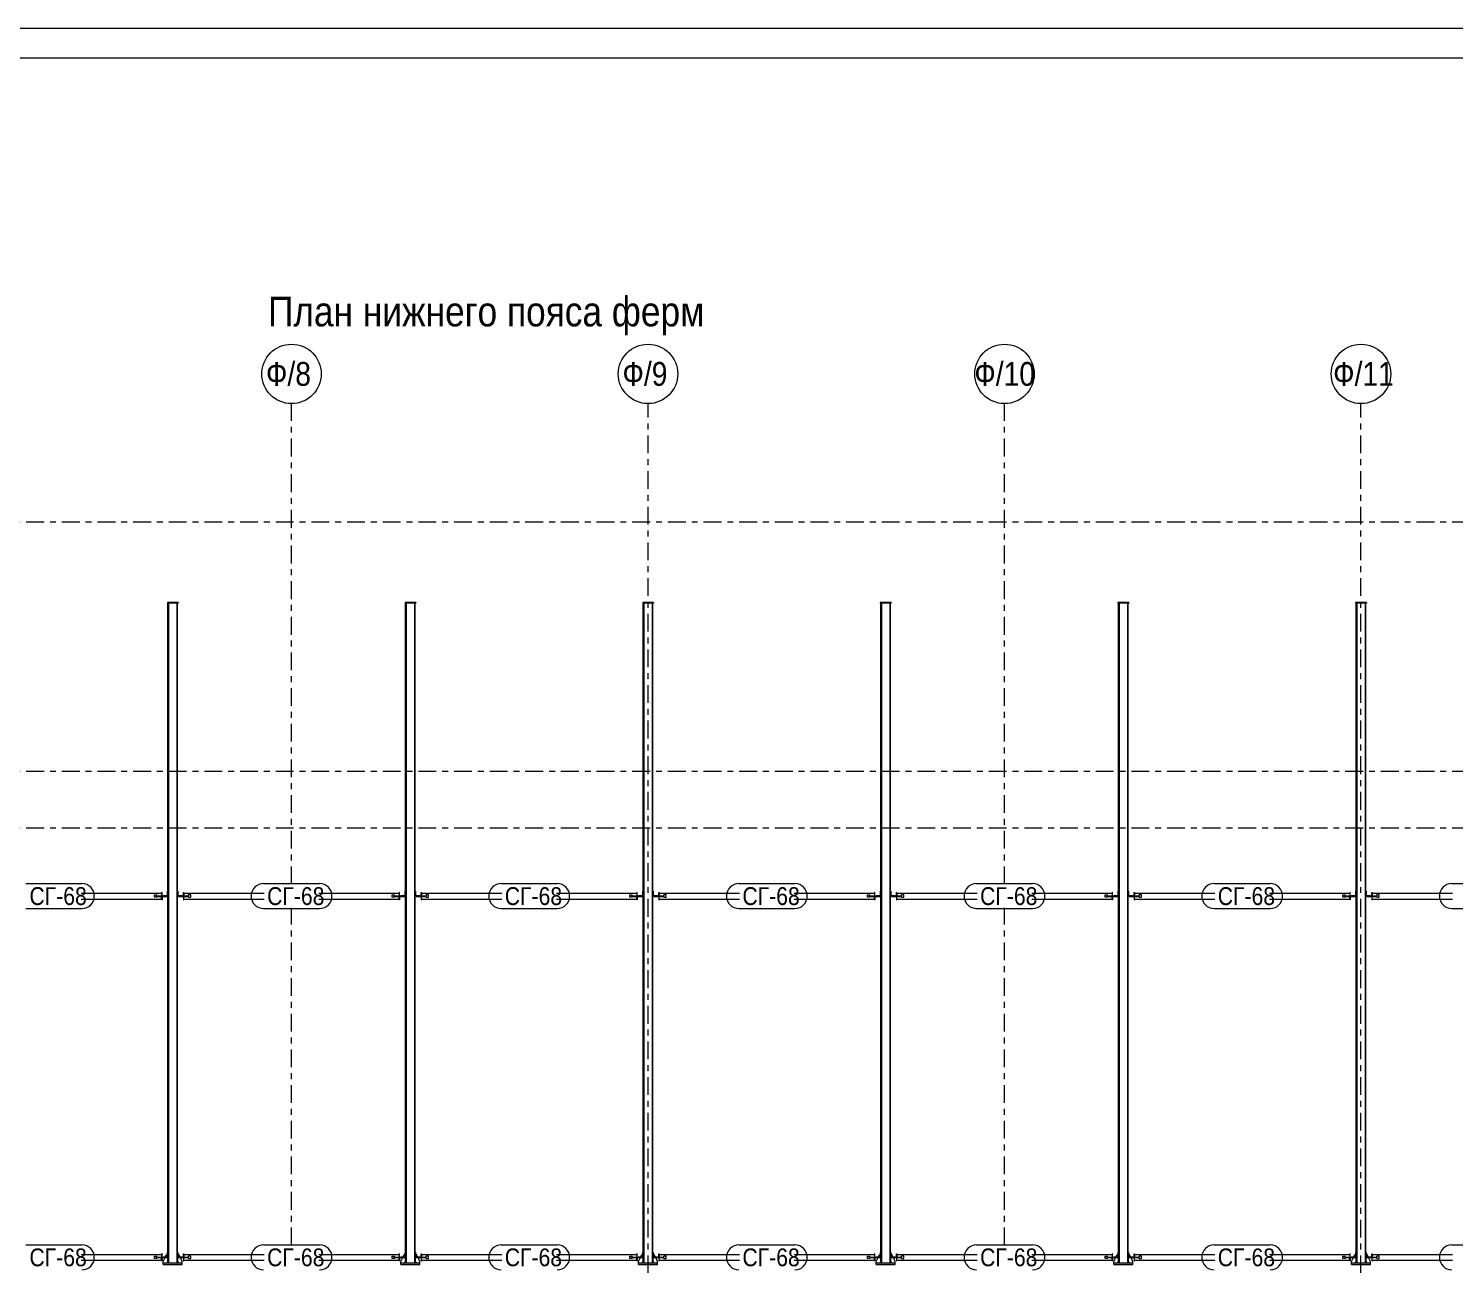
# Model space of a CAD drawing. Header units: millimetres. Extents: x -67 to 774, y -199 to 395.
# Drawn here: x 297.7 to 537.7, y 187 to 395 of the extents above; entities that cross this region are included whole.
import ezdxf

# ---------------------------------------------------------------- set-up
doc = ezdxf.new("R2010")
doc.units = ezdxf.units.MM
doc.linetypes.add('XKITLINE00', pattern=[0])
doc.linetypes.add('XKITLINE03', pattern=[6, 3, -1, 1, -1])
for name, color, linetype, lineweight in [('DrawingSheet', 5, 'Continuous', 0), ('OtherObjectType', 1, 'Continuous', 0), ('Part', 2, 'Continuous', 0), ('PartMark', 3, 'Continuous', 0), ('S-GRID', 1, 'Continuous', 0)]:
    doc.layers.add(name, color=color, linetype=linetype, lineweight=lineweight)
doc.styles.add('GOST type A', font='ARIAL.TTF')

msp = doc.modelspace()

# ---------------------------------------------------------------- hatches: boundary and pattern name
at = {"layer": 'Part'}
for points in [[(321.1, 298.32), (321.1, 298.4), (322.9, 298.4), (322.9, 298.32)], [(321.2, 187.3), (321.2, 298.32), (321.28, 298.32), (321.28, 187.3)], [(322.72, 187.3), (322.72, 298.32), (322.8, 298.32), (322.8, 187.3)], [(361.1, 298.32), (361.1, 298.4), (362.9, 298.4), (362.9, 298.32)], [(361.2, 187.3), (361.2, 298.32), (361.28, 298.32), (361.28, 187.3)], [(362.72, 187.3), (362.72, 298.32), (362.8, 298.32), (362.8, 187.3)], [(401.1, 298.32), (401.1, 298.4), (402.9, 298.4), (402.9, 298.32)], [(401.2, 187.3), (401.2, 298.32), (401.28, 298.32), (401.28, 187.3)], [(402.72, 187.3), (402.72, 298.32), (402.8, 298.32), (402.8, 187.3)], [(441.1, 298.32), (441.1, 298.4), (442.9, 298.4), (442.9, 298.32)], [(441.2, 187.3), (441.2, 298.32), (441.28, 298.32), (441.28, 187.3)], [(442.72, 187.3), (442.72, 298.32), (442.8, 298.32), (442.8, 187.3)], [(481.1, 298.32), (481.1, 298.4), (482.9, 298.4), (482.9, 298.32)], [(481.2, 187.3), (481.2, 298.32), (481.28, 298.32), (481.28, 187.3)], [(482.72, 187.3), (482.72, 298.32), (482.8, 298.32), (482.8, 187.3)], [(521.1, 298.32), (521.1, 298.4), (522.9, 298.4), (522.9, 298.32)], [(521.2, 187.3), (521.2, 298.32), (521.28, 298.32), (521.28, 187.3)], [(522.72, 187.3), (522.72, 298.32), (522.8, 298.32), (522.8, 187.3)], [(321.13, 249.11), (321.13, 249.84), (321.2, 249.84), (321.2, 249.04), (320.4, 249.04), (320.4, 249.11)], [(322.87, 249.84), (322.87, 249.11), (323.6, 249.11), (323.6, 249.04), (322.8, 249.04), (322.8, 249.84)], [(361.13, 249.11), (361.13, 249.84), (361.2, 249.84), (361.2, 249.04), (360.4, 249.04), (360.4, 249.11)], [(362.87, 249.84), (362.87, 249.11), (363.6, 249.11), (363.6, 249.04), (362.8, 249.04), (362.8, 249.84)], [(401.13, 249.11), (401.13, 249.84), (401.2, 249.84), (401.2, 249.04), (400.4, 249.04), (400.4, 249.11)], [(402.87, 249.84), (402.87, 249.11), (403.6, 249.11), (403.6, 249.04), (402.8, 249.04), (402.8, 249.84)], [(441.13, 249.11), (441.13, 249.84), (441.2, 249.84), (441.2, 249.04), (440.4, 249.04), (440.4, 249.11)], [(442.87, 249.84), (442.87, 249.11), (443.6, 249.11), (443.6, 249.04), (442.8, 249.04), (442.8, 249.84)], [(481.13, 249.11), (481.13, 249.84), (481.2, 249.84), (481.2, 249.04), (480.4, 249.04), (480.4, 249.11)], [(482.87, 249.84), (482.87, 249.11), (483.6, 249.11), (483.6, 249.04), (482.8, 249.04), (482.8, 249.84)], [(521.13, 249.11), (521.13, 249.84), (521.2, 249.84), (521.2, 249.04), (520.4, 249.04), (520.4, 249.11)], [(522.87, 249.84), (522.87, 249.11), (523.6, 249.11), (523.6, 249.04), (522.8, 249.04), (522.8, 249.84)], [(319.32, 248.96), (319.32, 249.04), (321, 249.04), (321, 248.96)], [(323, 248.96), (323, 249.04), (324.68, 249.04), (324.68, 248.96)], [(359.32, 248.96), (359.32, 249.04), (361, 249.04), (361, 248.96)], [(363, 248.96), (363, 249.04), (364.68, 249.04), (364.68, 248.96)], [(399.32, 248.96), (399.32, 249.04), (401, 249.04), (401, 248.96)], [(403, 248.96), (403, 249.04), (404.68, 249.04), (404.68, 248.96)], [(439.32, 248.96), (439.32, 249.04), (441, 249.04), (441, 248.96)], [(443, 248.96), (443, 249.04), (444.68, 249.04), (444.68, 248.96)], [(479.32, 248.96), (479.32, 249.04), (481, 249.04), (481, 248.96)], [(483, 248.96), (483, 249.04), (484.68, 249.04), (484.68, 248.96)], [(519.32, 248.96), (519.32, 249.04), (521, 249.04), (521, 248.96)], [(523, 248.96), (523, 249.04), (524.68, 249.04), (524.68, 248.96)], [(319.32, 188.16), (319.32, 188.24), (321, 188.24), (321, 188.16)], [(321.13, 188.31), (321.13, 189.04), (321.2, 189.04), (321.2, 188.24), (320.4, 188.24), (320.4, 188.31)], [(320.4, 187), (320.4, 187.3), (323.6, 187.3), (323.6, 187)], [(322.87, 189.04), (322.87, 188.31), (323.6, 188.31), (323.6, 188.24), (322.8, 188.24), (322.8, 189.04)], [(323, 188.16), (323, 188.24), (324.68, 188.24), (324.68, 188.16)], [(359.32, 188.16), (359.32, 188.24), (361, 188.24), (361, 188.16)], [(361.13, 188.31), (361.13, 189.04), (361.2, 189.04), (361.2, 188.24), (360.4, 188.24), (360.4, 188.31)], [(360.4, 187), (360.4, 187.3), (363.6, 187.3), (363.6, 187)], [(362.87, 189.04), (362.87, 188.31), (363.6, 188.31), (363.6, 188.24), (362.8, 188.24), (362.8, 189.04)], [(363, 188.16), (363, 188.24), (364.68, 188.24), (364.68, 188.16)], [(399.32, 188.16), (399.32, 188.24), (401, 188.24), (401, 188.16)], [(401.13, 188.31), (401.13, 189.04), (401.2, 189.04), (401.2, 188.24), (400.4, 188.24), (400.4, 188.31)], [(400.4, 187), (400.4, 187.3), (403.6, 187.3), (403.6, 187)], [(402.87, 189.04), (402.87, 188.31), (403.6, 188.31), (403.6, 188.24), (402.8, 188.24), (402.8, 189.04)], [(403, 188.16), (403, 188.24), (404.68, 188.24), (404.68, 188.16)], [(439.32, 188.16), (439.32, 188.24), (441, 188.24), (441, 188.16)], [(441.13, 188.31), (441.13, 189.04), (441.2, 189.04), (441.2, 188.24), (440.4, 188.24), (440.4, 188.31)], [(440.4, 187), (440.4, 187.3), (443.6, 187.3), (443.6, 187)], [(442.87, 189.04), (442.87, 188.31), (443.6, 188.31), (443.6, 188.24), (442.8, 188.24), (442.8, 189.04)], [(443, 188.16), (443, 188.24), (444.68, 188.24), (444.68, 188.16)], [(479.32, 188.16), (479.32, 188.24), (481, 188.24), (481, 188.16)], [(481.13, 188.31), (481.13, 189.04), (481.2, 189.04), (481.2, 188.24), (480.4, 188.24), (480.4, 188.31)], [(480.4, 187), (480.4, 187.3), (483.6, 187.3), (483.6, 187)], [(482.87, 189.04), (482.87, 188.31), (483.6, 188.31), (483.6, 188.24), (482.8, 188.24), (482.8, 189.04)], [(483, 188.16), (483, 188.24), (484.68, 188.24), (484.68, 188.16)], [(519.32, 188.16), (519.32, 188.24), (521, 188.24), (521, 188.16)], [(521.13, 188.31), (521.13, 189.04), (521.2, 189.04), (521.2, 188.24), (520.4, 188.24), (520.4, 188.31)], [(520.4, 187), (520.4, 187.3), (523.6, 187.3), (523.6, 187)], [(522.87, 189.04), (522.87, 188.31), (523.6, 188.31), (523.6, 188.24), (522.8, 188.24), (522.8, 189.04)], [(523, 188.16), (523, 188.24), (524.68, 188.24), (524.68, 188.16)]]:
    msp.add_hatch(color=256, dxfattribs=at).paths.add_polyline_path(points, flags=17)

# ---------------------------------------------------------------- linework, layer by layer
at = {"layer": 'DrawingSheet', "linetype": 'XKITLINE00', "lineweight": 0}
for p, q in [((773.93, 395.02), (-67.07, 395.02)), ((768.93, 390.02), (-47.07, 390.02))]:
    msp.add_line(p, q, dxfattribs=at)
at = {"layer": 'Part', "linetype": 'XKITLINE00', "lineweight": 0}
for p, q in [((322.9, 298.4), (321.1, 298.4)), ((321.1, 298.4), (321.1, 298.32)), ((322.9, 298.32), (321.1, 298.32)), ((321.2, 187.3), (321.2, 298.32)), ((321.2, 298.32), (321.28, 298.32)), ((321.28, 298.32), (321.28, 187.3)), ((322.72, 298.32), (322.72, 187.3)), ((322.8, 298.32), (322.72, 298.32)), ((322.8, 187.3), (322.8, 298.32)), ((322.9, 298.4), (322.9, 298.32)), ((362.9, 298.4), (361.1, 298.4)), ((361.1, 298.4), (361.1, 298.32)), ((362.9, 298.32), (361.1, 298.32)), ((361.2, 187.3), (361.2, 298.32)), ((361.2, 298.32), (361.28, 298.32)), ((361.28, 298.32), (361.28, 187.3)), ((362.72, 298.32), (362.72, 187.3)), ((362.8, 298.32), (362.72, 298.32)), ((362.8, 187.3), (362.8, 298.32)), ((362.9, 298.4), (362.9, 298.32)), ((402.9, 298.4), (401.1, 298.4)), ((401.1, 298.4), (401.1, 298.32)), ((402.9, 298.32), (401.1, 298.32)), ((401.2, 187.3), (401.2, 298.32)), ((401.2, 298.32), (401.28, 298.32)), ((401.28, 298.32), (401.28, 187.3)), ((402.72, 298.32), (402.72, 187.3)), ((402.8, 298.32), (402.72, 298.32)), ((402.8, 187.3), (402.8, 298.32)), ((402.9, 298.4), (402.9, 298.32)), ((442.9, 298.4), (441.1, 298.4)), ((441.1, 298.4), (441.1, 298.32)), ((442.9, 298.32), (441.1, 298.32)), ((441.2, 187.3), (441.2, 298.32)), ((441.2, 298.32), (441.28, 298.32)), ((441.28, 298.32), (441.28, 187.3)), ((442.72, 298.32), (442.72, 187.3)), ((442.8, 298.32), (442.72, 298.32)), ((442.8, 187.3), (442.8, 298.32)), ((442.9, 298.4), (442.9, 298.32)), ((482.9, 298.4), (481.1, 298.4)), ((481.1, 298.4), (481.1, 298.32)), ((482.9, 298.32), (481.1, 298.32)), ((481.2, 187.3), (481.2, 298.32)), ((481.2, 298.32), (481.28, 298.32)), ((481.28, 298.32), (481.28, 187.3)), ((482.72, 298.32), (482.72, 187.3)), ((482.8, 298.32), (482.72, 298.32)), ((482.8, 187.3), (482.8, 298.32)), ((482.9, 298.4), (482.9, 298.32)), ((522.9, 298.4), (521.1, 298.4)), ((521.1, 298.4), (521.1, 298.32)), ((522.9, 298.32), (521.1, 298.32)), ((521.2, 187.3), (521.2, 298.32)), ((521.2, 298.32), (521.28, 298.32)), ((521.28, 298.32), (521.28, 187.3)), ((522.72, 298.32), (522.72, 187.3)), ((522.8, 298.32), (522.72, 298.32)), ((522.8, 187.3), (522.8, 298.32)), ((522.9, 298.4), (522.9, 298.32)), ((321.13, 249.11), (321.13, 249.84)), ((321.13, 249.84), (321.2, 249.84)), ((321.2, 249.04), (321.2, 249.84)), ((322.8, 249.04), (322.8, 249.84)), ((322.8, 249.84), (322.87, 249.84)), ((322.87, 249.84), (322.87, 249.11)), ((361.13, 249.11), (361.13, 249.84)), ((361.13, 249.84), (361.2, 249.84)), ((361.2, 249.04), (361.2, 249.84)), ((362.8, 249.04), (362.8, 249.84)), ((362.8, 249.84), (362.87, 249.84)), ((362.87, 249.84), (362.87, 249.11)), ((401.13, 249.11), (401.13, 249.84)), ((401.13, 249.84), (401.2, 249.84)), ((401.2, 249.04), (401.2, 249.84)), ((402.8, 249.04), (402.8, 249.84)), ((402.8, 249.84), (402.87, 249.84)), ((402.87, 249.84), (402.87, 249.11)), ((441.13, 249.11), (441.13, 249.84)), ((441.13, 249.84), (441.2, 249.84)), ((441.2, 249.04), (441.2, 249.84)), ((442.8, 249.04), (442.8, 249.84)), ((442.8, 249.84), (442.87, 249.84)), ((442.87, 249.84), (442.87, 249.11)), ((481.13, 249.11), (481.13, 249.84)), ((481.13, 249.84), (481.2, 249.84)), ((481.2, 249.04), (481.2, 249.84)), ((482.8, 249.04), (482.8, 249.84)), ((482.8, 249.84), (482.87, 249.84)), ((482.87, 249.84), (482.87, 249.11)), ((521.13, 249.11), (521.13, 249.84)), ((521.13, 249.84), (521.2, 249.84)), ((521.2, 249.04), (521.2, 249.84)), ((522.8, 249.04), (522.8, 249.84)), ((522.8, 249.84), (522.87, 249.84)), ((522.87, 249.84), (522.87, 249.11)), ((306.61, 249.5), (320.12, 249.5)), ((306.61, 248.5), (320.12, 248.5)), ((318.92, 248.8), (318.92, 249.2)), ((318.92, 249.2), (319.32, 249.2)), ((319.32, 248.8), (318.92, 248.8)), ((319.32, 249.04), (319.32, 249.2)), ((319.32, 249.05), (320.12, 249.05)), ((319.32, 248.96), (319.32, 249.04)), ((319.32, 249.04), (321, 249.04)), ((319.32, 248.8), (319.32, 248.96)), ((319.32, 248.96), (321, 248.96)), ((319.32, 248.95), (320.12, 248.95)), ((320.2, 249.6), (320.12, 249.6)), ((320.12, 249.6), (320.12, 249.04)), ((320.12, 248.4), (320.12, 248.96)), ((320.2, 248.4), (320.12, 248.4)), ((320.2, 249.04), (320.2, 249.6)), ((320.2, 248.96), (320.2, 248.4)), ((320.4, 249.04), (320.4, 249.11)), ((320.4, 249.11), (321.13, 249.11)), ((320.4, 249.04), (321.2, 249.04)), ((321, 248.96), (321, 249.04)), ((322.8, 249.04), (323.6, 249.04)), ((322.87, 249.11), (323.6, 249.11)), ((323, 248.96), (323, 249.04)), ((323, 249.04), (324.68, 249.04)), ((323, 248.96), (324.68, 248.96)), ((323.6, 249.04), (323.6, 249.11)), ((323.8, 249.04), (323.8, 249.6)), ((323.8, 249.6), (323.88, 249.6)), ((323.8, 248.96), (323.8, 248.4)), ((323.8, 248.4), (323.88, 248.4)), ((323.88, 249.6), (323.88, 249.04)), ((323.88, 249.5), (337.39, 249.5)), ((323.88, 249.05), (324.68, 249.05)), ((323.88, 248.4), (323.88, 248.96)), ((323.88, 248.95), (324.68, 248.95)), ((323.88, 248.5), (337.39, 248.5)), ((325.08, 249.2), (324.68, 249.2)), ((324.68, 249.04), (324.68, 249.2)), ((324.68, 248.96), (324.68, 249.04)), ((324.68, 248.8), (324.68, 248.96)), ((324.68, 248.8), (325.08, 248.8)), ((325.08, 248.8), (325.08, 249.2)), ((346.61, 249.5), (360.12, 249.5)), ((346.61, 248.5), (360.12, 248.5)), ((358.92, 248.8), (358.92, 249.2)), ((358.92, 249.2), (359.32, 249.2)), ((359.32, 248.8), (358.92, 248.8)), ((359.32, 249.04), (359.32, 249.2)), ((359.32, 249.05), (360.12, 249.05)), ((359.32, 248.96), (359.32, 249.04)), ((359.32, 249.04), (361, 249.04)), ((359.32, 248.96), (361, 248.96)), ((359.32, 248.8), (359.32, 248.96)), ((359.32, 248.95), (360.12, 248.95)), ((360.2, 249.6), (360.12, 249.6)), ((360.12, 249.6), (360.12, 249.04)), ((360.12, 248.4), (360.12, 248.96)), ((360.2, 248.4), (360.12, 248.4)), ((360.2, 249.04), (360.2, 249.6)), ((360.2, 248.96), (360.2, 248.4)), ((360.4, 249.04), (360.4, 249.11)), ((360.4, 249.11), (361.13, 249.11)), ((360.4, 249.04), (361.2, 249.04)), ((361, 248.96), (361, 249.04)), ((362.8, 249.04), (363.6, 249.04)), ((362.87, 249.11), (363.6, 249.11)), ((363, 248.96), (363, 249.04)), ((363, 249.04), (364.68, 249.04)), ((363, 248.96), (364.68, 248.96)), ((363.6, 249.04), (363.6, 249.11)), ((363.8, 249.04), (363.8, 249.6)), ((363.8, 249.6), (363.88, 249.6)), ((363.8, 248.96), (363.8, 248.4)), ((363.8, 248.4), (363.88, 248.4)), ((363.88, 249.6), (363.88, 249.04)), ((363.88, 249.5), (377.39, 249.5)), ((363.88, 249.05), (364.68, 249.05)), ((363.88, 248.4), (363.88, 248.96)), ((363.88, 248.95), (364.68, 248.95)), ((363.88, 248.5), (377.39, 248.5)), ((365.08, 249.2), (364.68, 249.2)), ((364.68, 249.04), (364.68, 249.2)), ((364.68, 248.96), (364.68, 249.04)), ((364.68, 248.8), (364.68, 248.96)), ((364.68, 248.8), (365.08, 248.8)), ((365.08, 248.8), (365.08, 249.2)), ((386.61, 249.5), (400.12, 249.5)), ((386.61, 248.5), (400.12, 248.5)), ((398.92, 248.8), (398.92, 249.2)), ((398.92, 249.2), (399.32, 249.2)), ((399.32, 248.8), (398.92, 248.8)), ((399.32, 249.04), (399.32, 249.2)), ((399.32, 249.05), (400.12, 249.05)), ((399.32, 248.96), (399.32, 249.04)), ((399.32, 249.04), (401, 249.04)), ((399.32, 248.96), (401, 248.96)), ((399.32, 248.8), (399.32, 248.96)), ((399.32, 248.95), (400.12, 248.95)), ((400.2, 249.6), (400.12, 249.6)), ((400.12, 249.6), (400.12, 249.04)), ((400.12, 248.4), (400.12, 248.96)), ((400.2, 248.4), (400.12, 248.4)), ((400.2, 249.04), (400.2, 249.6)), ((400.2, 248.96), (400.2, 248.4)), ((400.4, 249.04), (400.4, 249.11)), ((400.4, 249.11), (401.13, 249.11)), ((400.4, 249.04), (401.2, 249.04)), ((401, 248.96), (401, 249.04)), ((402.8, 249.04), (403.6, 249.04)), ((402.87, 249.11), (403.6, 249.11)), ((403, 248.96), (403, 249.04)), ((403, 249.04), (404.68, 249.04)), ((403, 248.96), (404.68, 248.96)), ((403.6, 249.04), (403.6, 249.11)), ((403.8, 249.04), (403.8, 249.6)), ((403.8, 249.6), (403.88, 249.6)), ((403.8, 248.96), (403.8, 248.4)), ((403.8, 248.4), (403.88, 248.4)), ((403.88, 249.6), (403.88, 249.04)), ((403.88, 249.5), (417.39, 249.5)), ((403.88, 249.05), (404.68, 249.05)), ((403.88, 248.4), (403.88, 248.96)), ((403.88, 248.95), (404.68, 248.95)), ((403.88, 248.5), (417.39, 248.5)), ((405.08, 249.2), (404.68, 249.2)), ((404.68, 249.04), (404.68, 249.2)), ((404.68, 248.96), (404.68, 249.04)), ((404.68, 248.8), (404.68, 248.96)), ((404.68, 248.8), (405.08, 248.8)), ((405.08, 248.8), (405.08, 249.2)), ((426.61, 249.5), (440.12, 249.5)), ((426.61, 248.5), (440.12, 248.5)), ((438.92, 248.8), (438.92, 249.2)), ((438.92, 249.2), (439.32, 249.2)), ((439.32, 248.8), (438.92, 248.8)), ((439.32, 249.04), (439.32, 249.2)), ((439.32, 249.05), (440.12, 249.05)), ((439.32, 248.96), (439.32, 249.04)), ((439.32, 249.04), (441, 249.04)), ((439.32, 248.8), (439.32, 248.96)), ((439.32, 248.96), (441, 248.96)), ((439.32, 248.95), (440.12, 248.95)), ((440.2, 249.6), (440.12, 249.6)), ((440.12, 249.6), (440.12, 249.04)), ((440.12, 248.4), (440.12, 248.96)), ((440.2, 248.4), (440.12, 248.4)), ((440.2, 249.04), (440.2, 249.6)), ((440.2, 248.96), (440.2, 248.4)), ((440.4, 249.04), (440.4, 249.11)), ((440.4, 249.11), (441.13, 249.11)), ((440.4, 249.04), (441.2, 249.04)), ((441, 248.96), (441, 249.04)), ((442.8, 249.04), (443.6, 249.04)), ((442.87, 249.11), (443.6, 249.11)), ((443, 248.96), (443, 249.04)), ((443, 249.04), (444.68, 249.04)), ((443, 248.96), (444.68, 248.96)), ((443.6, 249.04), (443.6, 249.11)), ((443.8, 249.04), (443.8, 249.6)), ((443.8, 249.6), (443.88, 249.6)), ((443.8, 248.96), (443.8, 248.4)), ((443.8, 248.4), (443.88, 248.4)), ((443.88, 249.6), (443.88, 249.04)), ((443.88, 249.5), (457.39, 249.5)), ((443.88, 249.05), (444.68, 249.05)), ((443.88, 248.4), (443.88, 248.96)), ((443.88, 248.95), (444.68, 248.95)), ((443.88, 248.5), (457.39, 248.5)), ((445.08, 249.2), (444.68, 249.2)), ((444.68, 249.04), (444.68, 249.2)), ((444.68, 248.96), (444.68, 249.04)), ((444.68, 248.8), (444.68, 248.96)), ((444.68, 248.8), (445.08, 248.8)), ((445.08, 248.8), (445.08, 249.2)), ((466.61, 249.5), (480.12, 249.5)), ((466.61, 248.5), (480.12, 248.5)), ((478.92, 248.8), (478.92, 249.2)), ((478.92, 249.2), (479.32, 249.2)), ((479.32, 248.8), (478.92, 248.8)), ((479.32, 249.04), (479.32, 249.2)), ((479.32, 249.05), (480.12, 249.05)), ((479.32, 248.96), (479.32, 249.04)), ((479.32, 249.04), (481, 249.04)), ((479.32, 248.8), (479.32, 248.96)), ((479.32, 248.96), (481, 248.96)), ((479.32, 248.95), (480.12, 248.95)), ((480.2, 249.6), (480.12, 249.6)), ((480.12, 249.6), (480.12, 249.04)), ((480.12, 248.4), (480.12, 248.96)), ((480.2, 248.4), (480.12, 248.4)), ((480.2, 249.04), (480.2, 249.6)), ((480.2, 248.96), (480.2, 248.4)), ((480.4, 249.04), (480.4, 249.11)), ((480.4, 249.11), (481.13, 249.11)), ((480.4, 249.04), (481.2, 249.04)), ((481, 248.96), (481, 249.04)), ((482.8, 249.04), (483.6, 249.04)), ((482.87, 249.11), (483.6, 249.11)), ((483, 248.96), (483, 249.04)), ((483, 249.04), (484.68, 249.04)), ((483, 248.96), (484.68, 248.96)), ((483.6, 249.04), (483.6, 249.11)), ((483.8, 249.04), (483.8, 249.6)), ((483.8, 249.6), (483.88, 249.6)), ((483.8, 248.96), (483.8, 248.4)), ((483.8, 248.4), (483.88, 248.4)), ((483.88, 249.6), (483.88, 249.04)), ((483.88, 249.5), (497.39, 249.5)), ((483.88, 249.05), (484.68, 249.05)), ((483.88, 248.4), (483.88, 248.96)), ((483.88, 248.95), (484.68, 248.95)), ((483.88, 248.5), (497.39, 248.5)), ((485.08, 249.2), (484.68, 249.2)), ((484.68, 249.04), (484.68, 249.2)), ((484.68, 248.96), (484.68, 249.04)), ((484.68, 248.8), (484.68, 248.96)), ((484.68, 248.8), (485.08, 248.8)), ((485.08, 248.8), (485.08, 249.2)), ((506.61, 249.5), (520.12, 249.5)), ((506.61, 248.5), (520.12, 248.5)), ((518.92, 248.8), (518.92, 249.2)), ((518.92, 249.2), (519.32, 249.2)), ((519.32, 248.8), (518.92, 248.8)), ((519.32, 249.04), (519.32, 249.2)), ((519.32, 249.05), (520.12, 249.05)), ((519.32, 248.96), (519.32, 249.04)), ((519.32, 249.04), (521, 249.04)), ((519.32, 248.8), (519.32, 248.96)), ((519.32, 248.96), (521, 248.96)), ((519.32, 248.95), (520.12, 248.95)), ((520.2, 249.6), (520.12, 249.6)), ((520.12, 249.6), (520.12, 249.04)), ((520.12, 248.4), (520.12, 248.96)), ((520.2, 248.4), (520.12, 248.4)), ((520.2, 249.04), (520.2, 249.6)), ((520.2, 248.96), (520.2, 248.4)), ((520.4, 249.04), (520.4, 249.11)), ((520.4, 249.11), (521.13, 249.11)), ((520.4, 249.04), (521.2, 249.04)), ((521, 248.96), (521, 249.04)), ((522.8, 249.04), (523.6, 249.04)), ((522.87, 249.11), (523.6, 249.11)), ((523, 248.96), (523, 249.04)), ((523, 249.04), (524.68, 249.04)), ((523, 248.96), (524.68, 248.96)), ((523.6, 249.04), (523.6, 249.11)), ((523.8, 249.04), (523.8, 249.6)), ((523.8, 249.6), (523.88, 249.6)), ((523.8, 248.96), (523.8, 248.4)), ((523.8, 248.4), (523.88, 248.4)), ((523.88, 249.6), (523.88, 249.04)), ((523.88, 249.5), (537.39, 249.5)), ((523.88, 249.05), (524.68, 249.05)), ((523.88, 248.4), (523.88, 248.96)), ((523.88, 248.95), (524.68, 248.95)), ((523.88, 248.5), (537.39, 248.5)), ((525.08, 249.2), (524.68, 249.2)), ((524.68, 249.04), (524.68, 249.2)), ((524.68, 248.96), (524.68, 249.04)), ((524.68, 248.8), (524.68, 248.96)), ((524.68, 248.8), (525.08, 248.8)), ((525.08, 248.8), (525.08, 249.2)), ((306.61, 188.7), (320.12, 188.7)), ((306.61, 187.7), (320.12, 187.7)), ((318.92, 188), (318.92, 188.4)), ((318.92, 188.4), (319.32, 188.4)), ((319.32, 188), (318.92, 188)), ((319.32, 188.24), (319.32, 188.4)), ((319.32, 188.25), (320.12, 188.25)), ((319.32, 188.16), (319.32, 188.24)), ((319.32, 188.24), (321, 188.24)), ((319.32, 188.16), (321, 188.16)), ((319.32, 188), (319.32, 188.16)), ((319.32, 188.15), (320.12, 188.15)), ((320.2, 188.8), (320.12, 188.8)), ((320.12, 188.8), (320.12, 188.24)), ((320.12, 187.6), (320.12, 188.16)), ((320.2, 187.6), (320.12, 187.6)), ((320.2, 188.24), (320.2, 188.8)), ((320.2, 188.16), (320.2, 187.6)), ((320.4, 188.24), (320.4, 188.31)), ((320.4, 188.31), (321.13, 188.31)), ((320.4, 188.24), (321.2, 188.24)), ((320.4, 187.5), (320.71, 188.16)), ((320.4, 187.3), (320.4, 187.5)), ((320.4, 187), (320.4, 187.3)), ((320.4, 187.3), (323.6, 187.3)), ((320.78, 188.31), (320.97, 188.7)), ((320.97, 188.7), (321.13, 188.7)), ((321, 188.16), (321, 188.24)), ((321.17, 187.5), (321.03, 187.3)), ((321.09, 187.3), (321.2, 187.46)), ((321.13, 188.31), (321.13, 189.04)), ((321.13, 189.04), (321.2, 189.04)), ((321.17, 188.24), (321.17, 187.5)), ((321.17, 187.5), (321.2, 187.5)), ((321.2, 188.24), (321.2, 189.04)), ((321.28, 187.3), (321.2, 187.3)), ((322.72, 187.3), (322.8, 187.3)), ((322.8, 188.24), (322.8, 189.04)), ((322.8, 189.04), (322.87, 189.04)), ((322.8, 188.24), (323.6, 188.24)), ((322.8, 187.5), (322.83, 187.5)), ((322.91, 187.3), (322.8, 187.46)), ((322.83, 188.24), (322.83, 187.5)), ((322.83, 187.5), (322.97, 187.3)), ((322.87, 189.04), (322.87, 188.31)), ((323.03, 188.7), (322.87, 188.7)), ((322.87, 188.31), (323.6, 188.31)), ((323, 188.16), (323, 188.24)), ((323, 188.24), (324.68, 188.24)), ((323, 188.16), (324.68, 188.16)), ((323.22, 188.31), (323.03, 188.7)), ((323.6, 187.5), (323.29, 188.16)), ((323.6, 188.24), (323.6, 188.31)), ((323.6, 187.3), (323.6, 187.5)), ((323.6, 187), (323.6, 187.3)), ((323.8, 188.24), (323.8, 188.8)), ((323.8, 188.8), (323.88, 188.8)), ((323.8, 188.16), (323.8, 187.6)), ((323.8, 187.6), (323.88, 187.6)), ((323.88, 188.8), (323.88, 188.24)), ((323.88, 188.7), (337.39, 188.7)), ((323.88, 188.25), (324.68, 188.25)), ((323.88, 187.6), (323.88, 188.16)), ((323.88, 188.15), (324.68, 188.15)), ((323.88, 187.7), (337.39, 187.7)), ((325.08, 188.4), (324.68, 188.4)), ((324.68, 188.24), (324.68, 188.4)), ((324.68, 188.16), (324.68, 188.24)), ((324.68, 188), (324.68, 188.16)), ((324.68, 188), (325.08, 188)), ((325.08, 188), (325.08, 188.4)), ((346.61, 188.7), (360.12, 188.7)), ((346.61, 187.7), (360.12, 187.7)), ((358.92, 188), (358.92, 188.4)), ((358.92, 188.4), (359.32, 188.4)), ((359.32, 188), (358.92, 188)), ((359.32, 188.24), (359.32, 188.4)), ((359.32, 188.25), (360.12, 188.25)), ((359.32, 188.16), (359.32, 188.24)), ((359.32, 188.24), (361, 188.24)), ((359.32, 188), (359.32, 188.16)), ((359.32, 188.16), (361, 188.16)), ((359.32, 188.15), (360.12, 188.15)), ((360.2, 188.8), (360.12, 188.8)), ((360.12, 188.8), (360.12, 188.24)), ((360.12, 187.6), (360.12, 188.16)), ((360.2, 187.6), (360.12, 187.6)), ((360.2, 188.24), (360.2, 188.8)), ((360.2, 188.16), (360.2, 187.6)), ((360.4, 188.24), (360.4, 188.31)), ((360.4, 188.31), (361.13, 188.31)), ((360.4, 188.24), (361.2, 188.24)), ((360.4, 187.5), (360.71, 188.16)), ((360.4, 187.3), (360.4, 187.5)), ((360.4, 187), (360.4, 187.3)), ((360.4, 187.3), (363.6, 187.3)), ((360.78, 188.31), (360.97, 188.7)), ((360.97, 188.7), (361.13, 188.7)), ((361, 188.16), (361, 188.24)), ((361.17, 187.5), (361.03, 187.3)), ((361.09, 187.3), (361.2, 187.46)), ((361.13, 188.31), (361.13, 189.04)), ((361.13, 189.04), (361.2, 189.04)), ((361.17, 188.24), (361.17, 187.5)), ((361.17, 187.5), (361.2, 187.5)), ((361.2, 188.24), (361.2, 189.04)), ((361.28, 187.3), (361.2, 187.3)), ((362.72, 187.3), (362.8, 187.3)), ((362.8, 188.24), (362.8, 189.04)), ((362.8, 189.04), (362.87, 189.04)), ((362.8, 188.24), (363.6, 188.24)), ((362.8, 187.5), (362.83, 187.5)), ((362.91, 187.3), (362.8, 187.46)), ((362.83, 188.24), (362.83, 187.5)), ((362.83, 187.5), (362.97, 187.3)), ((362.87, 189.04), (362.87, 188.31)), ((363.03, 188.7), (362.87, 188.7)), ((362.87, 188.31), (363.6, 188.31)), ((363, 188.16), (363, 188.24)), ((363, 188.24), (364.68, 188.24)), ((363, 188.16), (364.68, 188.16)), ((363.22, 188.31), (363.03, 188.7)), ((363.6, 187.5), (363.29, 188.16)), ((363.6, 188.24), (363.6, 188.31)), ((363.6, 187.3), (363.6, 187.5)), ((363.6, 187), (363.6, 187.3)), ((363.8, 188.24), (363.8, 188.8)), ((363.8, 188.8), (363.88, 188.8)), ((363.8, 188.16), (363.8, 187.6)), ((363.8, 187.6), (363.88, 187.6)), ((363.88, 188.8), (363.88, 188.24)), ((363.88, 188.7), (377.39, 188.7)), ((363.88, 188.25), (364.68, 188.25)), ((363.88, 187.6), (363.88, 188.16)), ((363.88, 188.15), (364.68, 188.15)), ((363.88, 187.7), (377.39, 187.7)), ((365.08, 188.4), (364.68, 188.4)), ((364.68, 188.24), (364.68, 188.4)), ((364.68, 188.16), (364.68, 188.24)), ((364.68, 188), (364.68, 188.16)), ((364.68, 188), (365.08, 188)), ((365.08, 188), (365.08, 188.4)), ((386.61, 188.7), (400.12, 188.7)), ((386.61, 187.7), (400.12, 187.7)), ((398.92, 188), (398.92, 188.4)), ((398.92, 188.4), (399.32, 188.4)), ((399.32, 188), (398.92, 188)), ((399.32, 188.24), (399.32, 188.4)), ((399.32, 188.25), (400.12, 188.25)), ((399.32, 188.16), (399.32, 188.24)), ((399.32, 188.24), (401, 188.24)), ((399.32, 188.16), (401, 188.16)), ((399.32, 188), (399.32, 188.16)), ((399.32, 188.15), (400.12, 188.15)), ((400.2, 188.8), (400.12, 188.8)), ((400.12, 188.8), (400.12, 188.24)), ((400.12, 187.6), (400.12, 188.16)), ((400.2, 187.6), (400.12, 187.6)), ((400.2, 188.24), (400.2, 188.8)), ((400.2, 188.16), (400.2, 187.6)), ((400.4, 188.24), (400.4, 188.31)), ((400.4, 188.31), (401.13, 188.31)), ((400.4, 188.24), (401.2, 188.24)), ((400.4, 187.5), (400.71, 188.16)), ((400.4, 187.3), (400.4, 187.5)), ((400.4, 187), (400.4, 187.3)), ((400.4, 187.3), (403.6, 187.3)), ((400.78, 188.31), (400.97, 188.7)), ((400.97, 188.7), (401.13, 188.7)), ((401, 188.16), (401, 188.24)), ((401.17, 187.5), (401.03, 187.3)), ((401.09, 187.3), (401.2, 187.46)), ((401.13, 188.31), (401.13, 189.04)), ((401.13, 189.04), (401.2, 189.04)), ((401.17, 188.24), (401.17, 187.5)), ((401.17, 187.5), (401.2, 187.5)), ((401.2, 188.24), (401.2, 189.04)), ((401.28, 187.3), (401.2, 187.3)), ((402.72, 187.3), (402.8, 187.3)), ((402.8, 188.24), (402.8, 189.04)), ((402.8, 189.04), (402.87, 189.04)), ((402.8, 188.24), (403.6, 188.24)), ((402.8, 187.5), (402.83, 187.5)), ((402.91, 187.3), (402.8, 187.46)), ((402.83, 188.24), (402.83, 187.5)), ((402.83, 187.5), (402.97, 187.3)), ((402.87, 189.04), (402.87, 188.31)), ((403.03, 188.7), (402.87, 188.7)), ((402.87, 188.31), (403.6, 188.31)), ((403, 188.16), (403, 188.24)), ((403, 188.24), (404.68, 188.24)), ((403, 188.16), (404.68, 188.16)), ((403.22, 188.31), (403.03, 188.7)), ((403.6, 187.5), (403.29, 188.16)), ((403.6, 188.24), (403.6, 188.31)), ((403.6, 187.3), (403.6, 187.5)), ((403.6, 187), (403.6, 187.3)), ((403.8, 188.24), (403.8, 188.8)), ((403.8, 188.8), (403.88, 188.8)), ((403.8, 188.16), (403.8, 187.6)), ((403.8, 187.6), (403.88, 187.6)), ((403.88, 188.8), (403.88, 188.24)), ((403.88, 188.7), (417.39, 188.7)), ((403.88, 188.25), (404.68, 188.25)), ((403.88, 187.6), (403.88, 188.16)), ((403.88, 188.15), (404.68, 188.15)), ((403.88, 187.7), (417.39, 187.7)), ((405.08, 188.4), (404.68, 188.4)), ((404.68, 188.24), (404.68, 188.4)), ((404.68, 188.16), (404.68, 188.24)), ((404.68, 188), (404.68, 188.16)), ((404.68, 188), (405.08, 188)), ((405.08, 188), (405.08, 188.4)), ((426.61, 188.7), (440.12, 188.7)), ((426.61, 187.7), (440.12, 187.7)), ((438.92, 188), (438.92, 188.4)), ((438.92, 188.4), (439.32, 188.4)), ((439.32, 188), (438.92, 188)), ((439.32, 188.24), (439.32, 188.4)), ((439.32, 188.25), (440.12, 188.25)), ((439.32, 188.16), (439.32, 188.24)), ((439.32, 188.24), (441, 188.24)), ((439.32, 188), (439.32, 188.16)), ((439.32, 188.16), (441, 188.16)), ((439.32, 188.15), (440.12, 188.15)), ((440.2, 188.8), (440.12, 188.8)), ((440.12, 188.8), (440.12, 188.24)), ((440.12, 187.6), (440.12, 188.16)), ((440.2, 187.6), (440.12, 187.6)), ((440.2, 188.24), (440.2, 188.8)), ((440.2, 188.16), (440.2, 187.6)), ((440.4, 188.24), (440.4, 188.31)), ((440.4, 188.31), (441.13, 188.31)), ((440.4, 188.24), (441.2, 188.24)), ((440.4, 187.5), (440.71, 188.16)), ((440.4, 187.3), (440.4, 187.5)), ((440.4, 187), (440.4, 187.3)), ((440.4, 187.3), (443.6, 187.3)), ((440.78, 188.31), (440.97, 188.7)), ((440.97, 188.7), (441.13, 188.7)), ((441, 188.16), (441, 188.24)), ((441.17, 187.5), (441.03, 187.3)), ((441.09, 187.3), (441.2, 187.46)), ((441.13, 188.31), (441.13, 189.04)), ((441.13, 189.04), (441.2, 189.04)), ((441.17, 188.24), (441.17, 187.5)), ((441.17, 187.5), (441.2, 187.5)), ((441.2, 188.24), (441.2, 189.04)), ((441.28, 187.3), (441.2, 187.3)), ((442.72, 187.3), (442.8, 187.3)), ((442.8, 188.24), (442.8, 189.04)), ((442.8, 189.04), (442.87, 189.04)), ((442.8, 188.24), (443.6, 188.24)), ((442.8, 187.5), (442.83, 187.5)), ((442.91, 187.3), (442.8, 187.46)), ((442.83, 188.24), (442.83, 187.5)), ((442.83, 187.5), (442.97, 187.3)), ((442.87, 189.04), (442.87, 188.31)), ((443.03, 188.7), (442.87, 188.7)), ((442.87, 188.31), (443.6, 188.31)), ((443, 188.16), (443, 188.24)), ((443, 188.24), (444.68, 188.24)), ((443, 188.16), (444.68, 188.16)), ((443.22, 188.31), (443.03, 188.7)), ((443.6, 187.5), (443.29, 188.16)), ((443.6, 188.24), (443.6, 188.31)), ((443.6, 187.3), (443.6, 187.5)), ((443.6, 187), (443.6, 187.3)), ((443.8, 188.24), (443.8, 188.8)), ((443.8, 188.8), (443.88, 188.8)), ((443.8, 188.16), (443.8, 187.6)), ((443.8, 187.6), (443.88, 187.6)), ((443.88, 188.8), (443.88, 188.24)), ((443.88, 188.7), (457.39, 188.7)), ((443.88, 188.25), (444.68, 188.25)), ((443.88, 187.6), (443.88, 188.16)), ((443.88, 188.15), (444.68, 188.15)), ((443.88, 187.7), (457.39, 187.7)), ((445.08, 188.4), (444.68, 188.4)), ((444.68, 188.24), (444.68, 188.4)), ((444.68, 188.16), (444.68, 188.24)), ((444.68, 188), (444.68, 188.16)), ((444.68, 188), (445.08, 188)), ((445.08, 188), (445.08, 188.4)), ((466.61, 188.7), (480.12, 188.7)), ((466.61, 187.7), (480.12, 187.7)), ((478.92, 188), (478.92, 188.4)), ((478.92, 188.4), (479.32, 188.4)), ((479.32, 188), (478.92, 188)), ((479.32, 188.24), (479.32, 188.4)), ((479.32, 188.25), (480.12, 188.25)), ((479.32, 188.16), (479.32, 188.24)), ((479.32, 188.24), (481, 188.24)), ((479.32, 188.16), (481, 188.16)), ((479.32, 188), (479.32, 188.16)), ((479.32, 188.15), (480.12, 188.15)), ((480.2, 188.8), (480.12, 188.8)), ((480.12, 188.8), (480.12, 188.24)), ((480.12, 187.6), (480.12, 188.16)), ((480.2, 187.6), (480.12, 187.6)), ((480.2, 188.24), (480.2, 188.8)), ((480.2, 188.16), (480.2, 187.6)), ((480.4, 188.24), (480.4, 188.31)), ((480.4, 188.31), (481.13, 188.31)), ((480.4, 188.24), (481.2, 188.24)), ((480.4, 187.5), (480.71, 188.16)), ((480.4, 187.3), (480.4, 187.5)), ((480.4, 187), (480.4, 187.3)), ((480.4, 187.3), (483.6, 187.3)), ((480.78, 188.31), (480.97, 188.7)), ((480.97, 188.7), (481.13, 188.7)), ((481, 188.16), (481, 188.24)), ((481.17, 187.5), (481.03, 187.3)), ((481.09, 187.3), (481.2, 187.46)), ((481.13, 188.31), (481.13, 189.04)), ((481.13, 189.04), (481.2, 189.04)), ((481.17, 188.24), (481.17, 187.5)), ((481.17, 187.5), (481.2, 187.5)), ((481.2, 188.24), (481.2, 189.04)), ((481.28, 187.3), (481.2, 187.3)), ((482.72, 187.3), (482.8, 187.3)), ((482.8, 188.24), (482.8, 189.04)), ((482.8, 189.04), (482.87, 189.04)), ((482.8, 188.24), (483.6, 188.24)), ((482.8, 187.5), (482.83, 187.5)), ((482.91, 187.3), (482.8, 187.46)), ((482.83, 188.24), (482.83, 187.5)), ((482.83, 187.5), (482.97, 187.3)), ((482.87, 189.04), (482.87, 188.31)), ((483.03, 188.7), (482.87, 188.7)), ((482.87, 188.31), (483.6, 188.31)), ((483, 188.16), (483, 188.24)), ((483, 188.24), (484.68, 188.24)), ((483, 188.16), (484.68, 188.16)), ((483.22, 188.31), (483.03, 188.7)), ((483.6, 187.5), (483.29, 188.16)), ((483.6, 188.24), (483.6, 188.31)), ((483.6, 187.3), (483.6, 187.5)), ((483.6, 187), (483.6, 187.3)), ((483.8, 188.24), (483.8, 188.8)), ((483.8, 188.8), (483.88, 188.8)), ((483.8, 188.16), (483.8, 187.6)), ((483.8, 187.6), (483.88, 187.6)), ((483.88, 188.8), (483.88, 188.24)), ((483.88, 188.7), (497.39, 188.7)), ((483.88, 188.25), (484.68, 188.25)), ((483.88, 187.6), (483.88, 188.16)), ((483.88, 188.15), (484.68, 188.15)), ((483.88, 187.7), (497.39, 187.7)), ((485.08, 188.4), (484.68, 188.4)), ((484.68, 188.24), (484.68, 188.4)), ((484.68, 188.16), (484.68, 188.24)), ((484.68, 188), (484.68, 188.16)), ((484.68, 188), (485.08, 188)), ((485.08, 188), (485.08, 188.4)), ((506.61, 188.7), (520.12, 188.7)), ((506.61, 187.7), (520.12, 187.7)), ((518.92, 188), (518.92, 188.4)), ((518.92, 188.4), (519.32, 188.4)), ((519.32, 188), (518.92, 188)), ((519.32, 188.24), (519.32, 188.4)), ((519.32, 188.25), (520.12, 188.25)), ((519.32, 188.16), (519.32, 188.24)), ((519.32, 188.24), (521, 188.24)), ((519.32, 188.16), (521, 188.16)), ((519.32, 188), (519.32, 188.16)), ((519.32, 188.15), (520.12, 188.15)), ((520.2, 188.8), (520.12, 188.8)), ((520.12, 188.8), (520.12, 188.24)), ((520.12, 187.6), (520.12, 188.16)), ((520.2, 187.6), (520.12, 187.6)), ((520.2, 188.24), (520.2, 188.8)), ((520.2, 188.16), (520.2, 187.6)), ((520.4, 188.24), (520.4, 188.31)), ((520.4, 188.31), (521.13, 188.31)), ((520.4, 188.24), (521.2, 188.24)), ((520.4, 187.5), (520.71, 188.16)), ((520.4, 187.3), (520.4, 187.5)), ((520.4, 187), (520.4, 187.3)), ((520.4, 187.3), (523.6, 187.3)), ((520.78, 188.31), (520.97, 188.7)), ((520.97, 188.7), (521.13, 188.7)), ((521, 188.16), (521, 188.24)), ((521.17, 187.5), (521.03, 187.3)), ((521.09, 187.3), (521.2, 187.46)), ((521.13, 188.31), (521.13, 189.04)), ((521.13, 189.04), (521.2, 189.04)), ((521.17, 188.24), (521.17, 187.5)), ((521.17, 187.5), (521.2, 187.5)), ((521.2, 188.24), (521.2, 189.04)), ((521.28, 187.3), (521.2, 187.3)), ((522.72, 187.3), (522.8, 187.3)), ((522.8, 188.24), (522.8, 189.04)), ((522.8, 189.04), (522.87, 189.04)), ((522.8, 188.24), (523.6, 188.24)), ((522.8, 187.5), (522.83, 187.5)), ((522.91, 187.3), (522.8, 187.46)), ((522.83, 188.24), (522.83, 187.5)), ((522.83, 187.5), (522.97, 187.3)), ((522.87, 189.04), (522.87, 188.31)), ((523.03, 188.7), (522.87, 188.7)), ((522.87, 188.31), (523.6, 188.31)), ((523, 188.16), (523, 188.24)), ((523, 188.24), (524.68, 188.24)), ((523, 188.16), (524.68, 188.16)), ((523.22, 188.31), (523.03, 188.7)), ((523.6, 187.5), (523.29, 188.16)), ((523.6, 188.24), (523.6, 188.31)), ((523.6, 187.3), (523.6, 187.5)), ((523.6, 187), (523.6, 187.3)), ((523.8, 188.24), (523.8, 188.8)), ((523.8, 188.8), (523.88, 188.8)), ((523.8, 188.16), (523.8, 187.6)), ((523.8, 187.6), (523.88, 187.6)), ((523.88, 188.8), (523.88, 188.24)), ((523.88, 188.7), (537.39, 188.7)), ((523.88, 188.25), (524.68, 188.25)), ((523.88, 187.6), (523.88, 188.16)), ((523.88, 188.15), (524.68, 188.15)), ((523.88, 187.7), (537.39, 187.7)), ((525.08, 188.4), (524.68, 188.4)), ((524.68, 188.24), (524.68, 188.4)), ((524.68, 188.16), (524.68, 188.24)), ((524.68, 188), (524.68, 188.16)), ((524.68, 188), (525.08, 188)), ((525.08, 188), (525.08, 188.4)), ((320.4, 187), (323.6, 187)), ((360.4, 187), (363.6, 187)), ((400.4, 187), (403.6, 187)), ((440.4, 187), (443.6, 187)), ((480.4, 187), (483.6, 187)), ((520.4, 187), (523.6, 187))]:
    msp.add_line(p, q, dxfattribs=at)
at = {"layer": 'PartMark', "linetype": 'XKITLINE00', "lineweight": 0}
for p, q in [((297.29, 251.1), (306.71, 251.1)), ((337.29, 251.1), (346.71, 251.1)), ((377.29, 251.1), (386.71, 251.1)), ((417.29, 251.1), (426.71, 251.1)), ((457.29, 251.1), (466.71, 251.1)), ((497.29, 251.1), (506.71, 251.1)), ((537.29, 251.1), (546.71, 251.1)), ((297.29, 246.9), (306.71, 246.9)), ((337.29, 246.9), (346.71, 246.9)), ((377.29, 246.9), (386.71, 246.9)), ((417.29, 246.9), (426.71, 246.9)), ((457.29, 246.9), (466.71, 246.9)), ((497.29, 246.9), (506.71, 246.9)), ((537.29, 246.9), (546.71, 246.9)), ((297.29, 190.3), (306.71, 190.3)), ((337.29, 190.3), (346.71, 190.3)), ((377.29, 190.3), (386.71, 190.3)), ((417.29, 190.3), (426.71, 190.3)), ((457.29, 190.3), (466.71, 190.3)), ((497.29, 190.3), (506.71, 190.3)), ((537.29, 190.3), (546.71, 190.3))]:
    msp.add_line(p, q, dxfattribs=at)
for centre, start, end in [((306.71, 249), 270, 90), ((337.29, 249), 90, 270), ((346.71, 249), 270, 90), ((377.29, 249), 90, 270), ((386.71, 249), 270, 90), ((417.29, 249), 90, 270), ((426.71, 249), 270, 90), ((457.29, 249), 90, 270), ((466.71, 249), 270, 90), ((497.29, 249), 90, 270), ((506.71, 249), 270, 90), ((537.29, 249), 90, 270), ((306.71, 188.2), 270, 90), ((337.29, 188.2), 90, 270), ((346.71, 188.2), 270, 90), ((377.29, 188.2), 90, 270), ((386.71, 188.2), 270, 90), ((417.29, 188.2), 90, 270), ((426.71, 188.2), 270, 90), ((457.29, 188.2), 90, 270), ((466.71, 188.2), 270, 90), ((497.29, 188.2), 90, 270), ((506.71, 188.2), 270, 90), ((537.29, 188.2), 90, 270)]:
    msp.add_arc(centre, 2.1, start, end, dxfattribs=at)
at = {"layer": 'S-GRID', "linetype": 'XKITLINE03', "lineweight": 0}
for p, q in [((342, 251), (342, 331.89)), ((402, -24.47), (402, 331.89)), ((462, 251), (462, 331.89)), ((522, -24.47), (522, 331.89)), ((-20.65, 312), (757.05, 312)), ((-20.65, 270), (757.05, 270)), ((-20.65, 260.5), (757.05, 260.5)), ((342, 190.2), (342, 247)), ((462, 190.2), (462, 247))]:
    msp.add_line(p, q, dxfattribs=at)
at = {"layer": 'S-GRID', "linetype": 'XKITLINE00', "lineweight": 0}
for centre in [(342, 336.89), (402, 336.89), (462, 336.89), (522, 336.89)]:
    msp.add_circle(centre, 5, dxfattribs=at)

# ---------------------------------------------------------------- texts
at = {"layer": 'OtherObjectType', "style": 'GOST type A', "width": 0.85}
msp.add_text('План нижнего пояса ферм', height=5, dxfattribs=at).set_placement((338.04, 344.89))
at = {"layer": 'PartMark', "style": 'GOST type A', "width": 0.85}
for p in [(297.89, 247.5), (337.89, 247.5), (377.89, 247.5), (417.89, 247.5), (457.89, 247.5), (497.89, 247.5), (297.89, 186.7), (337.89, 186.7), (377.89, 186.7), (417.89, 186.7), (457.89, 186.7), (497.89, 186.7)]:
    msp.add_text('СГ-68', height=3, dxfattribs=at).set_placement(p)
at = {"layer": 'S-GRID', "style": 'GOST type A', "width": 0.85}
for s, p in [('Ф/8', (337.7, 334.89)), ('Ф/9', (397.7, 334.89)), ('Ф/10', (456.92, 334.89)), ('Ф/11', (517.31, 334.89))]:
    msp.add_text(s, height=4, dxfattribs=at).set_placement(p)

doc.saveas('drawing.dxf')
